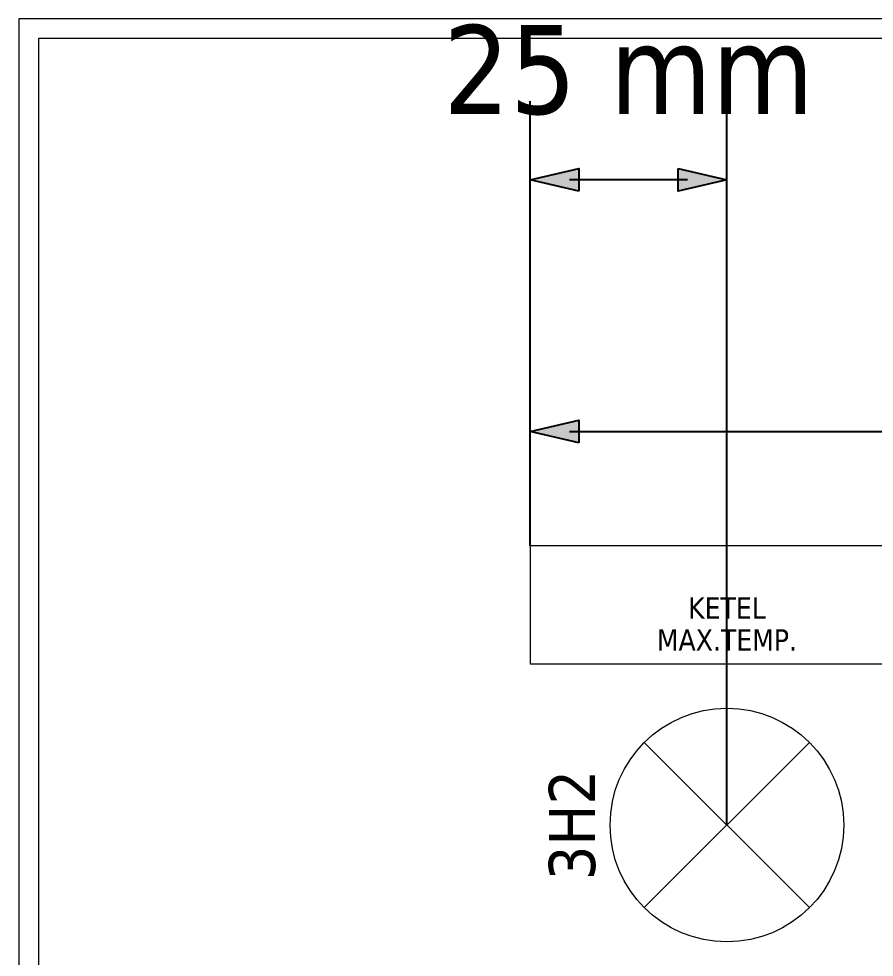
# Model space of a CAD drawing. Header units: millimetres. Extents: x 0 to 1975, y 0 to 1358.
# Drawn here: x 1046.8 to 1155.5, y 1003.2 to 1122.5 of the extents above; entities that cross this region are included whole.
import ezdxf
from ezdxf.enums import TextEntityAlignment as Align

# ---------------------------------------------------------------- set-up
doc = ezdxf.new("R2010")
doc.units = ezdxf.units.MM
for name, color, linetype, lineweight in [('EPLAN107', 5, 'Continuous', 5), ('EPLAN490', 5, 'Continuous', 5), ('KASTEN', 1, 'Continuous', 5), ('KASTEN DETAIL', 7, 'Continuous', 5), ('KASTMACRO-DETAIL', 1, 'Continuous', 5)]:
    doc.layers.add(name, color=color, linetype=linetype, lineweight=lineweight)
doc.styles.add('Tahoma', font='')
doc.styles.get('Tahoma').set_extended_font_data('Tahoma')

# ---------------------------------------------------------------- blocks, each defined once
blk = doc.blocks.new('EPLSYM_LibrarySPECIAL_Symbol12_Variant0_Placement8_5')
at = {"layer": 'EPLAN490', "color": 5, "style": 'Tahoma'}
blk.add_attdef('17_20010', text='', height=5.87, dxfattribs=at).set_placement((0, 1.875), align=Align.BOTTOM_CENTER)

msp = doc.modelspace()

# ---------------------------------------------------------------- hatches: boundary and pattern name
at = {"layer": 'EPLAN107', "linetype": 'Continuous', "lineweight": -3, "ltscale": 4}
for points in [[(1117.94, 1100.56), (1111.75, 1102), (1117.94, 1103.44)], [(1130.57, 1103.44), (1136.75, 1102), (1130.57, 1100.56)], [(1117.94, 1068.56), (1111.75, 1070), (1117.94, 1071.44)]]:
    msp.add_hatch(color=5, dxfattribs=at).paths.add_polyline_path(points, flags=0)

# ---------------------------------------------------------------- linework, layer by layer
at = {"layer": 'EPLAN107', "color": 5, "linetype": 'Continuous', "lineweight": 25, "ltscale": 4}
for p, q in [((1111.75, 1055.47), (1111.75, 1112)), ((1136.75, 1019.97), (1136.75, 1112)), ((1131.75, 1102), (1116.75, 1102)), ((1111.75, 1055.47), (1111.75, 1080)), ((1116.75, 1070), (1476.75, 1070))]:
    msp.add_line(p, q, dxfattribs=at)
at = {"layer": 'EPLAN107', "color": 5, "linetype": 'Continuous', "lineweight": -3, "ltscale": 4}
for points in [[(1117.94, 1100.56), (1111.75, 1102), (1117.94, 1103.44)], [(1130.57, 1103.44), (1136.75, 1102), (1130.57, 1100.56)], [(1117.94, 1068.56), (1111.75, 1070), (1117.94, 1071.44)]]:
    msp.add_lwpolyline(points, close=True, dxfattribs=at)
at = {"layer": 'KASTEN', "ltscale": 4}
msp.add_lwpolyline([(1049.25, 524.97), (1544.25, 524.97), (1544.25, 1119.97), (1049.25, 1119.97)], close=True, dxfattribs=at)
at = {"layer": 'KASTEN DETAIL', "color": 1, "ltscale": 4}
msp.add_lwpolyline([(1046.75, 522.47), (1546.75, 522.47), (1546.75, 1122.47), (1046.75, 1122.47)], close=True, dxfattribs=at)
at = {"layer": 'KASTMACRO-DETAIL', "linetype": 'Continuous', "lineweight": 5, "ltscale": 4}
for p, q in [((1147.25, 1030.48), (1126.25, 1009.47)), ((1126.25, 1030.48), (1147.25, 1009.47))]:
    msp.add_line(p, q, dxfattribs=at)
at = {"layer": 'KASTMACRO-DETAIL', "lineweight": 0, "ltscale": 4}
msp.add_lwpolyline([(1111.75, 1040.47), (1481.75, 1040.47), (1481.75, 1055.47), (1111.75, 1055.47)], close=True, dxfattribs=at)
at = {"layer": 'KASTMACRO-DETAIL', "linetype": 'Continuous', "lineweight": 5, "ltscale": 4}
msp.add_circle((1136.75, 1019.97), 14.85, dxfattribs=at)

# ---------------------------------------------------------------- block references
ref = msp.add_blockref('EPLSYM_LibrarySPECIAL_Symbol12_Variant0_Placement8_5', (1121.75, 1040.47))
ref.add_attrib('17_20010', '3H2', dxfattribs={"layer": 'EPLAN490', "color": 5, "height": 5.87, "rotation": 90, "style": 'Tahoma'}).set_placement((1121.75, 1019.97), align=Align.BOTTOM_CENTER)
ref.add_attrib('17_20463', 'KETEL', dxfattribs={"layer": 'KASTMACRO-DETAIL', "color": 1, "height": 2.709, "style": 'Tahoma'}).set_placement((1136.75, 1047.56), align=Align.MIDDLE_CENTER)
ref.add_attrib('17_20463/1', 'MAX.TEMP.', dxfattribs={"layer": 'KASTMACRO-DETAIL', "color": 1, "height": 2.709, "style": 'Tahoma'}).set_placement((1136.75, 1043.5), align=Align.MIDDLE_CENTER)

# ---------------------------------------------------------------- texts
at = {"layer": 'EPLAN107', "color": 5, "style": 'Tahoma'}
msp.add_text('25 mm', height=11.287, dxfattribs=at).set_placement((1124.25, 1107), align=Align.BOTTOM_CENTER)

doc.saveas('drawing.dxf')
